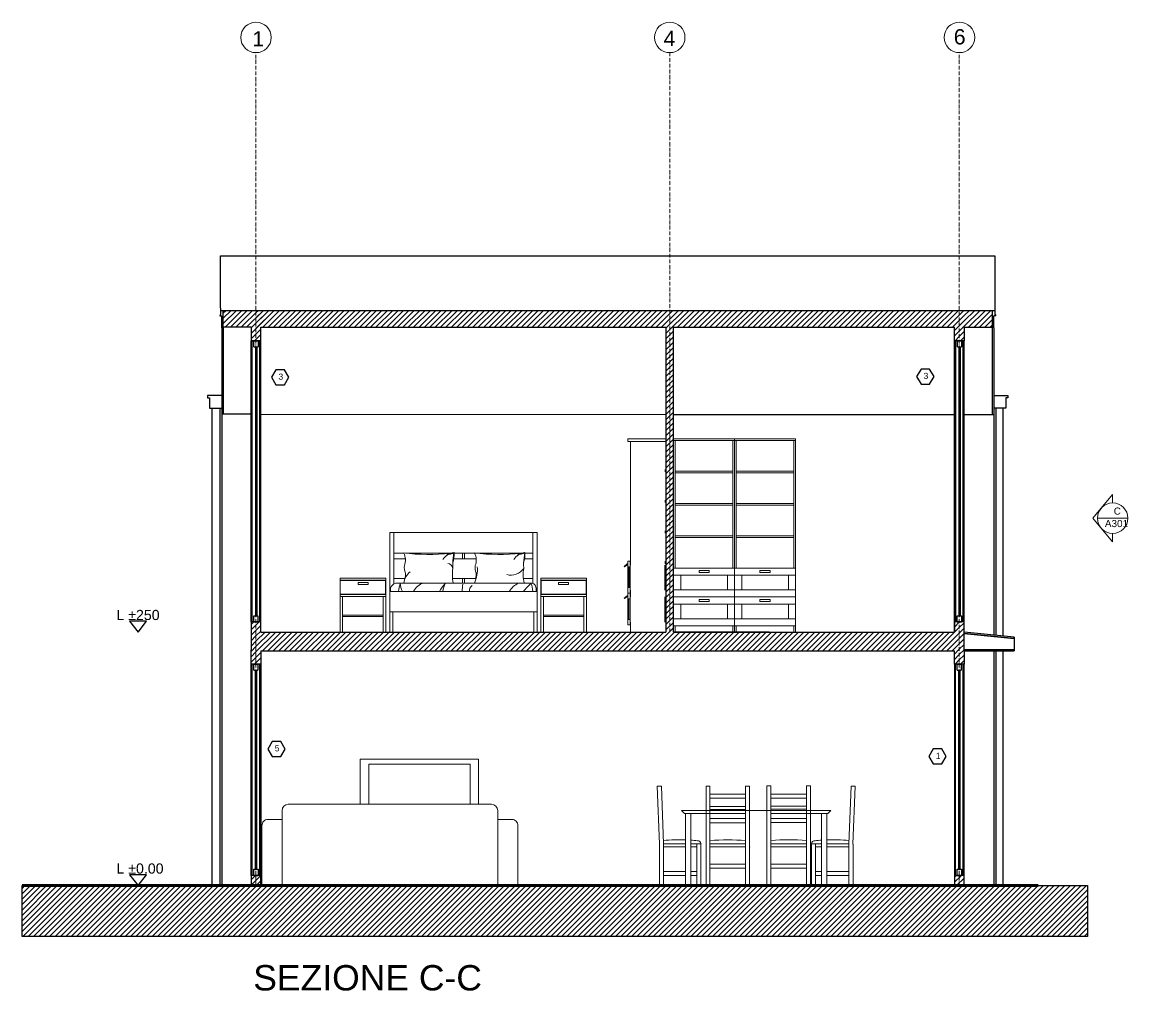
# Model space of a CAD drawing. Header units: millimetres. Extents: x 2499 to 8838, y 1331 to 6209.
# Drawn here: x 7255 to 8344, y 3258 to 4211 of the extents above; entities that cross this region are included whole.
import ezdxf

# ---------------------------------------------------------------- set-up
doc = ezdxf.new("R2010")
doc.units = ezdxf.units.MM
doc.header["$MEASUREMENT"] = 0
doc.linetypes.add('ACAD_ISO10W100', pattern=[18, 12, -3, 0, -3])
doc.layers.add('ARREDI', color=8, linetype='Continuous', lineweight=18)
doc.layers.add('CAMPITURE', color=7, linetype='Continuous', lineweight=25)
for name, color, linetype in [('INFISSI', 4, 'Continuous'), ('NUMERAZIONE', 30, 'Continuous'), ('quote nuove', 2, 'Continuous'), ('STRUTTURA', 1, 'Continuous')]:
    doc.layers.add(name, color=color, linetype=linetype)
doc.styles.get("Standard").update_dxf_attribs({"font": 'Arial.ttf'})
pattern_1 = [(45, (3579.9004, 1769.8616), (-2.6516504, 2.6516504), [])]

# ---------------------------------------------------------------- blocks, each defined once
blk = doc.blocks.new('armadio')
at = {"layer": 'ARREDI'}
for p, q in [((4984.6, 1033.7), (5044.6, 1033.7)), ((4984.6, 843.7), (4984.6, 1033.7)), ((4984.6, 1032.1), (5044.6, 1032.1)), ((4986.2, 906.7), (4986.2, 1032.1)), ((4986.2, 1032.1), (4986.2, 921.6)), ((4986.2, 1032.1), (4986.2, 1001.9)), ((5044.6, 1032.1), (5043, 1032.1)), ((5043, 1032.1), (5043, 906.7)), ((5044.6, 1033.7), (5044.6, 843.7)), ((4986.2, 1001.9), (5043, 1001.9)), ((4986.2, 1001.9), (4986.2, 1000.3)), ((4986.2, 1000.3), (5043, 1000.3)), ((4986.2, 970.2), (5043, 970.2)), ((4986.2, 968.6), (5043, 968.6)), ((4986.2, 938.4), (5043, 938.4)), ((4986.2, 936.8), (5043, 936.8)), ((4984.6, 878.2), (4984.6, 906.7)), ((4984.6, 906.7), (5044.6, 906.7)), ((4984.6, 906.7), (4984.6, 899.7)), ((5009.6, 904.2), (5009.6, 902.2)), ((5019.6, 904.2), (5009.6, 904.2)), ((5019.6, 902.2), (5019.6, 904.2)), ((5044.6, 906.7), (5044.6, 878.2)), ((4984.6, 899.7), (5044.6, 899.7)), ((4984.6, 899.7), (4991.6, 899.7)), ((4991.6, 899.7), (4991.6, 885.2)), ((5009.6, 902.2), (5019.6, 902.2)), ((5044.6, 899.7), (5037.6, 899.7)), ((5037.6, 899.7), (5037.6, 885.2)), ((5044.6, 885.2), (4984.6, 885.2)), ((5044.6, 878.2), (5044.6, 885.2)), ((4984.6, 849.7), (4984.6, 878.2)), ((4984.6, 878.2), (5043, 878.2)), ((4984.6, 878.2), (4984.6, 871.2)), ((5044.6, 878.2), (4984.6, 878.2)), ((4984.6, 871.2), (5044.6, 871.2)), ((4984.6, 871.2), (4991.6, 871.2)), ((4991.6, 871.2), (4991.6, 856.7)), ((5009.6, 875.7), (5009.6, 873.7)), ((5019.6, 875.7), (5009.6, 875.7)), ((5009.6, 873.7), (5019.6, 873.7)), ((5019.6, 873.7), (5019.6, 875.7)), ((5044.6, 871.2), (5037.6, 871.2)), ((5037.6, 871.2), (5037.6, 856.7)), ((5044.6, 878.2), (5044.6, 849.7)), ((5044.6, 856.7), (4984.6, 856.7)), ((5044.6, 849.7), (4984.6, 849.7)), ((4986.2, 849.7), (4986.2, 843.7)), ((5043, 843.7), (5043, 849.7)), ((5044.6, 849.7), (5044.6, 856.7)), ((5044.6, 843.7), (5044.6, 849.7)), ((4984.6, 843.7), (4986.2, 843.7)), ((4984.6, 843.7), (5044.6, 843.7)), ((5043, 843.7), (5044.6, 843.7)), ((5044.6, 843.7), (5044.6, 848.7))]:
    blk.add_line(p, q, dxfattribs=at)

msp = doc.modelspace()

# ---------------------------------------------------------------- hatches: boundary and pattern name
at = {"layer": 'ARREDI'}
h = msp.add_hatch(dxfattribs=at)
h.set_pattern_fill('ANSI31', color=256, scale=0.2, angle=90)
h.set_pattern_definition([(135, (8118.50604, 4032.72134), (-0.4490128, -0.4490128), [])])
h.paths.add_polyline_path([(7888.8, 3799.8), (7889.1, 3799.8), (7889.1, 3618.4), (7888.8, 3618.4)])
at = {"layer": 'CAMPITURE'}
h = msp.add_hatch(dxfattribs=at)
h.set_pattern_fill('ANSI31', color=0, scale=30)
h.set_pattern_definition(pattern_1)
h.paths.add_polyline_path([(8177.8, 3620.9), (8175.8, 3620.9), (8173.1, 3620.9), (8173.1, 3611), (8173.1, 3610.9), (7897.6, 3610.9), (7897.6, 3611), (7896.6, 3611), (7896.6, 3910.9), (8173.2, 3910.9), (8173.2, 3897.5), (8177.8, 3897.5), (8177.8, 3927.5), (7485.6, 3927.5), (7485.6, 3897.5), (7490.3, 3897.5), (7490.3, 3910.9), (7769.4, 3910.9), (7889.1, 3910.9), (7889.1, 3610.9), (7831.9, 3611), (7490.3, 3610.9), (7490.3, 3621), (7485.6, 3621), (7485.6, 3579.5), (7490.3, 3579.5), (7490.3, 3592.5), (8173, 3592.5), (8173, 3579.5), (8177.8, 3579.5)])
h = msp.add_hatch(dxfattribs=at)
h.set_pattern_fill('ANSI31', color=256, scale=30)
h.set_pattern_definition([(45, (2162.0228, 0), (-2.6516504, 2.6516504), [])])
h.paths.add_polyline_path([(8177.8, 3371.5), (8175.8, 3371.5), (8173.1, 3371.5), (8173.1, 3361.5), (8177.8, 3361.5)])
h.paths.add_polyline_path([(8182.6, 3371.5), (8177.8, 3371.5), (8177.8, 3361.5), (8182.6, 3361.5)])
h.paths.add_polyline_path([(7485.6, 3371.5), (7483.6, 3371.5), (7480.9, 3371.5), (7480.9, 3361.5), (7485.6, 3361.5)])
h.paths.add_polyline_path([(7490.4, 3371.5), (7485.6, 3371.5), (7485.6, 3361.5), (7490.4, 3361.5)])
h = msp.add_hatch(dxfattribs=at)
h.set_pattern_fill('ANSI31', color=256, scale=30)
h.set_pattern_definition([(45, (4388.015, 1562.5324), (-2.6516504, 2.6516504), [])])
h.paths.add_polyline_path([(7255.4, 3361.5), (7255.4, 3311.5), (8304, 3311.5), (8304, 3361.5)])
at = {"layer": 'INFISSI'}
h = msp.add_hatch(color=256, dxfattribs=at)
h.dxf.hatch_style = 1
h.paths.add_polyline_path([(7486.3, 3891.5), (7485.6, 3891.5), (7485.6, 3627), (7486.3, 3627)])
h.paths.add_polyline_path([(7485.6, 3891.5), (7485.3, 3891.5), (7485.3, 3627), (7485.6, 3627)])
h = msp.add_hatch(color=4, dxfattribs=at)
h.dxf.hatch_style = 1
h.paths.add_polyline_path([(8178.6, 3891.5), (8177.6, 3891.5), (8177.6, 3626.9), (8178.6, 3626.9)])
h = msp.add_hatch(color=4, dxfattribs=at)
h.dxf.hatch_style = 1
h.paths.add_polyline_path([(7486.2, 3573.5), (7485.2, 3573.5), (7485.2, 3377.5), (7486.2, 3377.5)])
h = msp.add_hatch(color=4, dxfattribs=at)
h.dxf.hatch_style = 1
h.paths.add_polyline_path([(8178.4, 3573.5), (8177.4, 3573.5), (8177.4, 3377.5), (8178.4, 3377.5)])
at = {"layer": 'STRUTTURA'}
h = msp.add_hatch(dxfattribs=at)
h.set_pattern_fill('ANSI31', color=0, scale=30)
h.set_pattern_definition(pattern_1)
h.paths.add_polyline_path([(7485.6, 3621), (7480.8, 3621), (7480.8, 3609.5), (7480.8, 3593.5), (7480.8, 3579.5), (7485.6, 3579.5)])
h.paths.add_polyline_path([(7892.8, 3910.9), (7889.1, 3910.9), (7889.1, 3610.9), (7892.8, 3610.9)])
h.paths.add_polyline_path([(7896.6, 3910.9), (7892.8, 3910.9), (7892.8, 3610.9), (7896.6, 3610.9)])
h.paths.add_polyline_path([(8177.8, 3927.5), (7892.8, 3927.5), (7892.8, 3910.9), (7896.6, 3910.9), (8173.2, 3910.9), (8173.2, 3897.5), (8177.8, 3897.5)])
h.paths.add_polyline_path([(7892.8, 3927.5), (7485.6, 3927.5), (7485.6, 3897.5), (7490.3, 3897.5), (7490.3, 3910.9), (7769.4, 3910.9), (7889.1, 3910.9), (7892.8, 3910.9)])
h.paths.add_polyline_path([(7485.6, 3927.5), (7453.4, 3927.5), (7453.4, 3910.9), (7480.9, 3910.9), (7480.9, 3897.5), (7485.6, 3897.5)])
h = msp.add_hatch(dxfattribs=at)
h.set_pattern_fill('ANSI31', color=0, scale=30)
h.set_pattern_definition(pattern_1)
h.paths.add_polyline_path([(8182.7, 3927.5), (8177.8, 3927.5), (8177.8, 3897.5), (8182.7, 3897.5), (8182.7, 3897.5), (8182.6, 3910.9), (8182.7, 3910.9)])
h = msp.add_hatch(dxfattribs=at)
h.set_pattern_fill('ANSI31', color=0, scale=30)
h.set_pattern_definition(pattern_1)
h.paths.add_polyline_path([(8210.1, 3927.5), (8182.6, 3927.5), (8182.6, 3910.9), (8210.1, 3910.9)])
h = msp.add_hatch(dxfattribs=at)
h.set_pattern_fill('ANSI31', color=0, scale=30)
h.set_pattern_definition(pattern_1)
h.paths.add_polyline_path([(8182.6, 3620.9), (8177.8, 3620.9), (8177.8, 3579.5), (8179.7, 3579.5), (8182.5, 3579.5), (8182.5, 3592.5)])

# ---------------------------------------------------------------- linework, layer by layer
at = {"layer": 'ARREDI'}
for p, q in [((7851.6, 3801), (7851.6, 3798.6)), ((7851.6, 3798.6), (7888.8, 3798.6)), ((7889.1, 3801), (7851.7, 3801)), ((7853.6, 3798.6), (7856.7, 3798.6)), ((7853.6, 3798.6), (7854.1, 3798.6)), ((7856.7, 3798.6), (7853.6, 3798.6)), ((7854.1, 3680.6), (7854.1, 3798.6)), ((7888.8, 3799.8), (7889.1, 3799.8)), ((7888.8, 3799.8), (7888.8, 3618.4)), ((7888.3, 3770.9), (7888.3, 3768.5)), ((7888.3, 3740.8), (7888.3, 3738.4)), ((7617.2, 3610.9), (7617.2, 3709)), ((7617.2, 3709), (7762.2, 3709)), ((7617.2, 3709), (7621.2, 3709)), ((7621.2, 3709), (7621.2, 3658.3)), ((7759.2, 3709), (7758.2, 3709)), ((7758.2, 3709), (7758.2, 3658.8)), ((7762.2, 3709), (7759.2, 3709)), ((7762.2, 3709), (7762.2, 3651)), ((7888.3, 3710.7), (7888.3, 3708.3)), ((7758.2, 3692.5), (7758.2, 3688.2)), ((7621.2, 3688.6), (7631.1, 3688.6)), ((7632.7, 3683), (7621.2, 3683)), ((7632.8, 3688.6), (7677.6, 3688.6)), ((7702.3, 3683), (7680.3, 3683)), ((7680.5, 3688.6), (7747.3, 3688.6)), ((7688.7, 3683), (7688.7, 3688.6)), ((7688.7, 3688.6), (7690.7, 3688.6)), ((7690.7, 3688.6), (7690.7, 3683)), ((7758.2, 3683), (7750, 3683)), ((7750.1, 3688.6), (7758.2, 3688.6)), ((7854, 3680.6), (7851.6, 3680.6)), ((7851.6, 3680.6), (7851.6, 3649.4)), ((7854, 3680.6), (7854, 3653.5)), ((7854, 3680.6), (7854, 3652.7)), ((7854.1, 3680.6), (7854.1, 3678.2)), ((7888.3, 3680.6), (7888.3, 3678.2)), ((7850.9, 3678.1), (7848.1, 3675.6)), ((7848.9, 3676.4), (7848.9, 3676.4)), ((7848.9, 3676.4), (7848.9, 3676.4)), ((7854, 3675.2), (7851.6, 3675.2)), ((7853.6, 3675.2), (7852, 3675.2)), ((7852.7, 3675.2), (7852.7, 3654.8)), ((7852.8, 3654.8), (7852.8, 3675.2)), ((7854.1, 3678.2), (7854.1, 3676.9)), ((7888.1, 3676.9), (7888.1, 3652.2)), ((7888.1, 3676.9), (7888.1, 3652.2)), ((7613.4, 3664), (7568.4, 3664)), ((7568.4, 3664), (7568.4, 3610.9)), ((7568.4, 3664), (7568.4, 3662)), ((7613.4, 3664), (7568.4, 3664)), ((7568.4, 3664), (7568.4, 3662)), ((7568.4, 3662), (7613.4, 3662)), ((7568.4, 3662), (7613.4, 3662)), ((7596.1, 3659.9), (7586.1, 3659.9)), ((7586.1, 3659.9), (7586.1, 3657.9)), ((7596.1, 3659.9), (7586.1, 3659.9)), ((7586.1, 3659.9), (7586.1, 3657.9)), ((7586.1, 3657.9), (7596.1, 3657.9)), ((7586.1, 3657.9), (7596.1, 3657.9)), ((7596.1, 3657.9), (7596.1, 3659.9)), ((7596.1, 3657.9), (7596.1, 3659.9)), ((7613.4, 3610.9), (7613.4, 3664)), ((7621.2, 3663.6), (7632.1, 3663.6)), ((7679.1, 3663.6), (7702.3, 3663.6)), ((7688.7, 3659.2), (7688.7, 3663.6)), ((7689.7, 3663.6), (7690.7, 3663.6)), ((7690.7, 3663.6), (7690.7, 3659.2)), ((7748.8, 3663.6), (7758.2, 3663.6)), ((7765.9, 3610.9), (7765.9, 3664)), ((7765.9, 3664), (7810.9, 3664)), ((7810.9, 3662), (7765.9, 3662)), ((7783.2, 3659.9), (7793.2, 3659.9)), ((7783.2, 3657.9), (7783.2, 3659.9)), ((7793.2, 3657.9), (7783.2, 3657.9)), ((7793.2, 3659.9), (7793.2, 3657.9)), ((7810.9, 3664), (7810.9, 3610.9)), ((7810.9, 3664), (7810.9, 3662)), ((7568.4, 3648), (7613.4, 3648)), ((7568.4, 3648), (7568.4, 3646)), ((7568.4, 3646), (7613.4, 3646)), ((7570.9, 3610.9), (7570.9, 3646)), ((7610.9, 3610.9), (7610.9, 3646)), ((7613.4, 3648), (7613.4, 3627.7)), ((7617.2, 3610.9), (7617.2, 3651)), ((7617.2, 3651), (7762.2, 3651)), ((7620.2, 3651), (7762.2, 3651)), ((7690.7, 3651), (7688.7, 3651)), ((7762.2, 3651), (7759.2, 3651)), ((7762.2, 3651), (7762.2, 3610.9)), ((7810.9, 3648), (7765.9, 3648)), ((7765.9, 3648), (7765.9, 3627.7)), ((7810.9, 3646), (7765.9, 3646)), ((7768.4, 3610.9), (7768.4, 3646)), ((7808.4, 3610.9), (7808.4, 3646)), ((7810.9, 3648), (7810.9, 3646)), ((7850.9, 3646.7), (7848.1, 3644.2)), ((7854, 3654.8), (7851.6, 3654.8)), ((7854, 3649.4), (7851.6, 3649.4)), ((7854, 3649.2), (7851.6, 3649.2)), ((7851.6, 3649.2), (7851.6, 3618)), ((7853.6, 3654.8), (7852, 3654.8)), ((7854, 3652.6), (7854, 3652.2)), ((7854, 3649.2), (7854, 3622.1)), ((7854, 3649.2), (7854, 3621.3)), ((7854.1, 3652.2), (7854.1, 3645.5)), ((7848.9, 3645), (7848.9, 3645)), ((7848.9, 3645), (7848.9, 3645)), ((7854, 3643.8), (7851.6, 3643.8)), ((7853.6, 3643.8), (7852, 3643.8)), ((7852.7, 3643.8), (7852.7, 3623.4)), ((7888.1, 3645.5), (7888.1, 3620.8)), ((7610.9, 3627.7), (7570.9, 3627.7)), ((7570.9, 3626.2), (7610.9, 3626.2)), ((7617.2, 3631), (7762.2, 3631)), ((7620.2, 3610.9), (7620.2, 3631)), ((7759.2, 3631), (7759.2, 3610.9)), ((7768.4, 3627.7), (7808.4, 3627.7)), ((7808.4, 3626.2), (7768.4, 3626.2)), ((7854, 3623.4), (7851.6, 3623.4)), ((7854, 3618), (7851.6, 3618)), ((7853.6, 3623.4), (7852, 3623.4)), ((7854, 3621.2), (7854, 3620.8)), ((7854, 3620.8), (7854, 3618)), ((7854.1, 3620.8), (7854.1, 3611)), ((7888.8, 3618.4), (7889.1, 3618.4)), ((7745, 3611), (7580, 3611)), ((7831.9, 3611), (7889.1, 3610.9)), ((7886.4, 3611), (7834.3, 3611)), ((7588, 3485.9), (7704.7, 3485.9)), ((7588, 3441.5), (7588, 3485.9)), ((7704.7, 3485.9), (7704.7, 3441.5)), ((7596.5, 3481.1), (7696.3, 3481.1)), ((7596.5, 3441.5), (7596.5, 3481.1)), ((7696.3, 3481.1), (7696.3, 3441.5)), ((7882.6, 3402.4), (7880.4, 3459.4)), ((7884.6, 3459.4), (7880.4, 3459.4)), ((7886.6, 3402.5), (7884.6, 3459.4)), ((7928.5, 3459.4), (7928.5, 3361.5)), ((7928.5, 3459.4), (7932.4, 3459.4)), ((7932.4, 3459.4), (7932.4, 3361.5)), ((7932.4, 3451.4), (7967.4, 3451.4)), ((7967.4, 3459.4), (7967.4, 3361.5)), ((7967.4, 3459.4), (7971.4, 3459.4)), ((7971.4, 3459.4), (7971.4, 3361.5)), ((7988.4, 3459.5), (7988.4, 3361.6)), ((7988.4, 3459.5), (7992.4, 3459.5)), ((7992.4, 3459.5), (7992.4, 3361.6)), ((7992.4, 3451.5), (8027.3, 3451.5)), ((8027.3, 3459.5), (8027.3, 3361.6)), ((8027.3, 3459.5), (8031.3, 3459.5)), ((8031.3, 3459.5), (8031.3, 3361.6)), ((8069.2, 3402.5), (8071.2, 3459.4)), ((8071.2, 3459.4), (8075.3, 3459.4)), ((8073.1, 3402.4), (8075.3, 3459.4)), ((7717.5, 3441.5), (7517.2, 3441.5)), ((7932.4, 3447.4), (7967.4, 3447.4)), ((7932.4, 3439.4), (7967.4, 3439.4)), ((7992.4, 3447.5), (8027.3, 3447.5)), ((7992.4, 3439.5), (8027.3, 3439.5)), ((7511.2, 3426.5), (7511.2, 3435.5)), ((7723.5, 3426.5), (7723.5, 3435.5)), ((7904.4, 3435.4), (7913.1, 3435.4)), ((7907.4, 3432.4), (7904.4, 3435.4)), ((7904.4, 3435.4), (8051.4, 3435.4)), ((7904.8, 3435.4), (7913.6, 3435.4)), ((7904.8, 3435.4), (7947.3, 3435.4)), ((7913.1, 3432.4), (7907.4, 3432.4)), ((7907.8, 3432.4), (7913.6, 3432.4)), ((7908.4, 3432.4), (7908.4, 3382.5)), ((7908.4, 3432.4), (7908.4, 3406.4)), ((7918.6, 3432.4), (7912, 3432.4)), ((7918.6, 3435.4), (7913.1, 3435.4)), ((7913.4, 3432.4), (7913.4, 3382.5)), ((7913.4, 3432.4), (7947.3, 3432.4)), ((7913.4, 3432.4), (7913.4, 3378.5)), ((7913.6, 3435.4), (7929.4, 3435.4)), ((7932.4, 3436.4), (7967.4, 3436.4)), ((7932.4, 3435.4), (7967.4, 3435.4)), ((7932.4, 3432.4), (7967.4, 3432.4)), ((7966.8, 3435.4), (7953.5, 3435.4)), ((7967.4, 3436.4), (7955.6, 3436.4)), ((7966.8, 3435.4), (7967.4, 3435.4)), ((7992.4, 3436.6), (8027.3, 3436.6)), ((8027.3, 3435.4), (7992.4, 3435.4)), ((7992.4, 3432.4), (8027.3, 3432.4)), ((8051.3, 3435.4), (8005.7, 3435.4)), ((8005.7, 3432.4), (8037.1, 3432.4)), ((8027.3, 3436.6), (8015.6, 3436.6)), ((8037.1, 3435.4), (8042.6, 3435.4)), ((8037.1, 3432.4), (8043.7, 3432.4)), ((8037.1, 3432.4), (8043.7, 3432.4)), ((8042.3, 3432.4), (8042.3, 3378.5)), ((8042.3, 3432.4), (8042.3, 3378.5)), ((8051.4, 3435.4), (8042.6, 3435.4)), ((8042.6, 3432.4), (8048.3, 3432.4)), ((8042.6, 3432.4), (8048.4, 3432.4)), ((8047.3, 3432.4), (8047.3, 3406.4)), ((8047.3, 3432.4), (8047.3, 3406.4)), ((8048.3, 3432.4), (8051.3, 3435.4)), ((8048.4, 3432.4), (8051.4, 3435.4)), ((7932.4, 3423.4), (7967.4, 3423.4)), ((7932.8, 3427.4), (7967.4, 3427.4)), ((7992.4, 3423.6), (8027.3, 3423.6)), ((7992.7, 3427.6), (8027.3, 3427.6)), ((7908.4, 3406.4), (7908.4, 3378.5)), ((8047.3, 3406.4), (8047.3, 3378.5)), ((8047.3, 3406.4), (8047.3, 3378.5)), ((7882.6, 3361.5), (7882.6, 3402.4)), ((7886.6, 3361.5), (7886.6, 3402.5)), ((7908.4, 3402.5), (7886.6, 3402.5)), ((7908.4, 3399.5), (7886.6, 3399.5)), ((7923.5, 3402.5), (7913.4, 3402.5)), ((7919.5, 3399.5), (7913.4, 3399.5)), ((7919.5, 3361.5), (7919.5, 3402.5)), ((7923.5, 3361.5), (7923.5, 3402.5)), ((7932.4, 3402.5), (7967.4, 3402.5)), ((7932.4, 3399.5), (7967.4, 3399.5)), ((7992.4, 3402.6), (8027.3, 3402.6)), ((7992.4, 3399.6), (8027.3, 3399.6)), ((8032.2, 3402.5), (8042.3, 3402.5)), ((8032.2, 3361.5), (8032.2, 3402.5)), ((8036.2, 3361.5), (8036.2, 3402.5)), ((8036.2, 3399.5), (8042.3, 3399.5)), ((8047.3, 3402.5), (8069.2, 3402.5)), ((8047.3, 3399.5), (8069.2, 3399.5)), ((8069.2, 3361.5), (8069.2, 3402.5)), ((8073.2, 3361.5), (8073.2, 3402.4)), ((7908.4, 3375.5), (7886.6, 3375.5)), ((7908.4, 3382.5), (7908.4, 3361.5)), ((7908.4, 3378.5), (7908.4, 3361.5)), ((7913.4, 3382.5), (7913.4, 3361.5)), ((7913.4, 3378.5), (7913.4, 3361.5)), ((7919.5, 3375.5), (7913.4, 3375.5)), ((7932.4, 3382.5), (7967.4, 3382.5)), ((7932.4, 3378.5), (7967.4, 3378.5)), ((7992.4, 3382.6), (8027.3, 3382.6)), ((7992.4, 3378.6), (8027.3, 3378.6)), ((8036.2, 3375.5), (8042.3, 3375.5)), ((8042.3, 3378.5), (8042.3, 3361.5)), ((8042.3, 3378.5), (8042.3, 3361.5)), ((8047.3, 3378.5), (8047.3, 3361.5)), ((8047.3, 3378.5), (8047.3, 3361.5)), ((8047.3, 3375.5), (8069.2, 3375.5)), ((7908.4, 3371.5), (7886.6, 3371.5)), ((7919.5, 3371.5), (7913.4, 3371.5)), ((8036.2, 3371.5), (8042.3, 3371.5)), ((8047.3, 3371.5), (8069.2, 3371.5))]:
    msp.add_line(p, q, dxfattribs=at)
for points in [[(7889.1, 3611), (7889.1, 3910.9)], [(7851.6, 3676.9), (7850.7, 3676.9), (7848.4, 3675.3), (7848.1, 3675.6)], [(7851.6, 3678.1), (7850.9, 3678.1)], [(7851.6, 3646.7), (7850.9, 3646.7)], [(7854, 3652.7), (7854, 3654.8), (7851.6, 3654.8), (7851.6, 3649.4), (7854, 3649.4), (7854, 3652.6)], [(7851.6, 3645.5), (7850.7, 3645.5), (7848.4, 3643.9), (7848.1, 3644.2)]]:
    msp.add_lwpolyline(points, dxfattribs=at)
for points in [[(7889.1, 3801), (7851.6, 3801), (7851.6, 3798.6), (7889.1, 3798.6)], [(7888.8, 3618.4), (7889.1, 3618.4), (7889.1, 3799.8), (7888.8, 3799.8)], [(7568.4, 3662), (7613.4, 3662), (7613.4, 3648), (7568.4, 3648)], [(7568.6, 3661.8), (7613.2, 3661.8), (7613.2, 3648.2), (7568.6, 3648.2)], [(7810.9, 3662), (7765.9, 3662), (7765.9, 3648), (7810.9, 3648)], [(7810.7, 3661.8), (7766.1, 3661.8), (7766.1, 3648.2), (7810.7, 3648.2)]]:
    msp.add_lwpolyline(points, close=True, dxfattribs=at)
for points in [[(7617.9, 3651), (7617.9, 3654.2, -0.226794), (7622.9, 3659.2), (7645, 3659.2)], [(7645, 3659.2), (7756.2, 3659.2, -0.414214), (7761.2, 3654.2), (7761.2, 3651)], [(7491.4, 3361.5), (7511.2, 3361.5), (7511.2, 3426.5), (7497.4, 3426.5, 0.414214), (7491.4, 3420.5), (7491.4, 3361.5)]]:
    msp.add_lwpolyline(points, format="xyb", dxfattribs=at)
msp.add_lwpolyline([(7723.5, 3361.5), (7743.4, 3361.5), (7743.4, 3420.5, 0.414214), (7737.4, 3426.5), (7723.5, 3426.5)], format="xyb", close=True, dxfattribs=at)
for centre, radius, start, end in [((7618, 3681.8), 14.7, 338.3017, 28.2264), ((7656.1, 3891), 203.7, 262.901, 275.8035), ((7681.6, 3675.4), 13.8, 94.6803, 150.371), ((7675.4, 3697), 9.42, 256.3005, 303.1425), ((7673.3, 3672.5), 6.2, 10.6689, 79.6058), ((7815.1, 3667.3), 136.4, 170.8108, 175.1902), ((7654.9, 3687), 25.7, 341.3058, 4.6952), ((7876, 3682.6), 196.8, 181.1124, 182.6095), ((7687.7, 3681.8), 14.7, 338.3017, 28.2264), ((7725.8, 3891), 203.7, 262.901, 275.8035), ((7751.3, 3675.4), 13.8, 94.6803, 150.371), ((7745, 3697), 9.42, 256.3005, 303.1425), ((7884.8, 3667.3), 136.4, 170.8108, 175.1902), ((7724.6, 3687), 25.7, 341.3058, 4.6952), ((7945.7, 3682.6), 196.8, 181.1124, 182.6095), ((7647.1, 3657.3), 16.2, 126.5711, 173.5704), ((7645.5, 3674.5), 14, 172.4632, 202.983), ((7617.4, 3667.8), 15.3, 343.77, 4.7767), ((7720.8, 3667.3), 41.9, 171.3566, 190.9724), ((7668.7, 3673.1), 34.8, 336.3888, 3.5378), ((7715.2, 3674.5), 14, 172.4632, 202.983), ((7687.1, 3667.8), 15.3, 343.77, 4.7767), ((7736.6, 3682), 15, 254.058, 326.1746), ((7790.5, 3667.3), 41.9, 171.3566, 190.9724), ((7915.7, 3591.5), 296, 166.7942, 168.4201), ((7653.4, 3661.2), 25.9, 184.6309, 203.4412), ((7654.6, 3644.2), 15.5, 104.773, 154.0966), ((7691.6, 3638.4), 28.3, 133.0814, 153.8306), ((7688, 3649.4), 18.5, 148.2707, 175.2085), ((7719.3, 3652.2), 30.7, 169.0714, 182.3217), ((7702.1, 3651.5), 6.5, 126.2005, 184.8458), ((7753.7, 3639.3), 22.1, 116.2646, 148.2847), ((7869.5, 3548.5), 158.3, 135.6786, 139.6938), ((7731.9, 3649.4), 26.2, 3.4318, 21.9273), ((7517.2, 3435.5), 6, 90, 180), ((7717.5, 3435.5), 6, 0, 90), ((7901.1, 3195.3), 211.2, 88.0326, 93.9585), ((7949.9, 3195.3), 211.2, 85.2279, 94.7278), ((8009.8, 3195.4), 211.2, 85.2279, 94.7278), ((8054.6, 3195.3), 211.2, 86.0415, 91.9674), ((7901.1, 3195.3), 211.2, 84.7808, 86.6756), ((7920, 3402), 3.62, 8.6083, 90.0867), ((8035.8, 3402), 3.62, 89.9133, 171.3917), ((8054.6, 3195.3), 211.2, 93.3244, 95.2192)]:
    msp.add_arc(centre, radius, start, end, dxfattribs=at)
msp.add_point((7971.4, 3399.5), dxfattribs=at)
at = {"layer": 'INFISSI'}
for p, q in [((7483.6, 3891.5), (7483.6, 3897.5)), ((7487.6, 3897.5), (7487.6, 3891.5)), ((7489.3, 3621), (7489.3, 3897.5)), ((8175.9, 3891.5), (8175.9, 3897.5)), ((8179.9, 3897.5), (8179.9, 3891.5)), ((7483.6, 3891.5), (7487.6, 3891.5)), ((7485.3, 3627), (7485.3, 3891.5)), ((7486.3, 3627), (7486.3, 3891.5)), ((8175.9, 3891.5), (8179.9, 3891.5)), ((8177.6, 3626.9), (8177.6, 3891.5)), ((8178.6, 3626.9), (8178.6, 3891.5)), ((7490.3, 3611), (7490.3, 3827.5)), ((8173.1, 3611), (8173.2, 3827.5)), ((8174.2, 3620.9), (8174.2, 3827.5)), ((8182.6, 3620.9), (8182.7, 3827.5)), ((7480.8, 3621), (7480.8, 3774.1)), ((7483.5, 3627), (7487.5, 3627)), ((7483.5, 3621), (7483.5, 3627)), ((7487.5, 3627), (7487.5, 3621)), ((8175.8, 3626.9), (8179.8, 3626.9)), ((8175.8, 3620.9), (8175.8, 3626.9)), ((8179.8, 3626.9), (8179.8, 3620.9)), ((7481.9, 3371.5), (7481.8, 3579.5)), ((7483.5, 3573.5), (7483.5, 3579.5)), ((7483.5, 3573.5), (7487.5, 3573.5)), ((7485.2, 3377.5), (7485.2, 3573.5)), ((7486.2, 3377.5), (7486.2, 3573.5)), ((7487.5, 3579.5), (7487.5, 3573.5)), ((8175.7, 3573.5), (8175.7, 3579.5)), ((8175.7, 3573.5), (8179.7, 3573.5)), ((8177.4, 3377.5), (8177.4, 3573.5)), ((8178.4, 3377.5), (8178.4, 3573.5)), ((8179.7, 3579.5), (8179.7, 3573.5)), ((8181.7, 3371.5), (8181.6, 3579.5)), ((7483.6, 3377.5), (7487.6, 3377.5)), ((7483.6, 3371.5), (7483.6, 3377.5)), ((7487.6, 3377.5), (7487.6, 3371.5)), ((8175.8, 3377.5), (8179.8, 3377.5)), ((8175.8, 3371.5), (8175.8, 3377.5)), ((8179.8, 3377.5), (8179.8, 3371.5))]:
    msp.add_line(p, q, dxfattribs=at)
for points in [[(7481.8, 3774.1), (7480.8, 3774.1), (7480.9, 3897.5)], [(7481.8, 3779.1), (7481.8, 3897.5)], [(7489.3, 3779.1), (7490.3, 3779.1), (7490.3, 3897.5)], [(8173.2, 3827.5), (8173.2, 3897.5)], [(8174.2, 3827.5), (8174.2, 3897.5)], [(8181.7, 3827.5), (8181.7, 3897.5)], [(8182.7, 3822.5), (8182.7, 3822.5), (8182.7, 3897.5)], [(7481.8, 3621), (7481.8, 3827.5)], [(8181.7, 3620.9), (8181.7, 3827.5)], [(7480.9, 3371.5), (7480.9, 3371.5), (7480.9, 3579.5)], [(7489.4, 3371.5), (7489.4, 3579.5)], [(7490.3, 3579.5), (7490.4, 3371.5)], [(8173, 3579.5), (8173.1, 3361.5)], [(8174.1, 3371.5), (8174.1, 3579.5)], [(8182.6, 3371.5), (8182.6, 3371.5), (8182.5, 3579.5)]]:
    msp.add_lwpolyline(points, dxfattribs=at)
for points in [[(7485.3, 3891.5), (7486.3, 3891.5), (7486.3, 3627), (7485.3, 3627)], [(8177.6, 3891.5), (8178.6, 3891.5), (8178.6, 3626.9), (8177.6, 3626.9)], [(7485.2, 3573.5), (7486.2, 3573.5), (7486.2, 3377.5), (7485.2, 3377.5)], [(8177.4, 3573.5), (8178.4, 3573.5), (8178.4, 3377.5), (8177.4, 3377.5)]]:
    msp.add_lwpolyline(points, close=True, dxfattribs=at)
at = {"layer": 'NUMERAZIONE', "lineweight": 0}
for p, q in [((8309.3, 3723), (8328.7, 3746.3)), ((8328.7, 3746.3), (8328.7, 3738)), ((8309.3, 3723), (8328.7, 3699.8)), ((8313.8, 3723), (8343.7, 3723)), ((8328.7, 3699.8), (8328.7, 3708.1))]:
    msp.add_line(p, q, dxfattribs=at)
at = {"layer": 'NUMERAZIONE'}
for points in [[(7518, 3861.7), (7513.7, 3869.1), (7505.2, 3869.1), (7500.9, 3861.7), (7505.2, 3854.3), (7513.7, 3854.3)], [(8152.9, 3862.3), (8148.6, 3869.7), (8140.1, 3869.7), (8135.8, 3862.3), (8140.1, 3854.9), (8148.6, 3854.9)], [(7361, 3621.7), (7369.5, 3611), (7377.9, 3621.7)], [(7514.4, 3495.9), (7510.1, 3503.3), (7501.6, 3503.3), (7497.3, 3495.9), (7501.6, 3488.5), (7510.1, 3488.5)], [(8164.9, 3488.6), (8160.6, 3496), (8152.1, 3496), (8147.8, 3488.6), (8152.1, 3481.2), (8160.6, 3481.2)], [(7361, 3372.2), (7369.5, 3361.5), (7377.9, 3372.2)]]:
    msp.add_lwpolyline(points, close=True, dxfattribs=at)
at = {"layer": 'NUMERAZIONE', "lineweight": 0}
msp.add_circle((8328.7, 3723), 15, dxfattribs=at)
at = {"layer": 'quote nuove', "color": 253, "linetype": 'ACAD_ISO10W100', "lineweight": 0, "ltscale": 0.3}
for p, q in [((7485.6, 3361.5), (7485.6, 4181.1)), ((7892.8, 3611), (7892.8, 4181.1)), ((8177.8, 3361.5), (8177.8, 4181.1))]:
    msp.add_line(p, q, dxfattribs=at)
at = {"layer": 'quote nuove', "color": 253, "lineweight": 0}
for centre in [(7485.6, 4196.1), (7892.8, 4196.1), (8177.9, 4196.1)]:
    msp.add_circle(centre, 15, dxfattribs=at)
at = {"layer": 'STRUTTURA'}
for p, q in [((7450.6, 3929.6), (7450.6, 3923.9)), ((8212.8, 3929.6), (8212.8, 3923.9)), ((7450.6, 3923.9), (7449.9, 3922.1)), ((7449.9, 3922.1), (7451.9, 3922.1)), ((7451.9, 3910.4), (7451.9, 3922.1)), ((7453.4, 3910.9), (7453.4, 3927.5)), ((8211.6, 3910.4), (8211.6, 3922.1)), ((8211.6, 3922.1), (8211.8, 3922.1)), ((8213.6, 3922.1), (8211.8, 3922.1)), ((8212.8, 3923.9), (8213.6, 3922.1)), ((7480.9, 3910.9), (7451.9, 3910.9)), ((7490.3, 3910.9), (7769.4, 3910.9)), ((7769.4, 3910.9), (7889.1, 3910.9)), ((7896.6, 3910.9), (8173.1, 3910.9)), ((8173.2, 3897.5), (8173.2, 3910.5)), ((8182.6, 3910.9), (8210.1, 3910.9)), ((7490.3, 3897.5), (7480.9, 3897.5)), ((7483.6, 3897.5), (7487.6, 3897.5)), ((8182.7, 3897.5), (8173.2, 3897.5)), ((8175.9, 3897.5), (8179.9, 3897.5)), ((7451.9, 3825.8), (7451.9, 3361.5)), ((7480.8, 3825.5), (7451.9, 3825.5)), ((7490.3, 3825.5), (7889.1, 3825.2)), ((7896.6, 3825.2), (7897.6, 3825.2)), ((7897.6, 3825.2), (8173.2, 3825.1)), ((8182.7, 3825.2), (8211.6, 3825.2)), ((8211.6, 3825.8), (8211.6, 3608)), ((8177.3, 3626.9), (8177.8, 3626.9)), ((8177.6, 3626.9), (8178.6, 3626.9)), ((8177.8, 3626.9), (8178.3, 3626.9)), ((7490.3, 3621), (7480.8, 3621)), ((7480.8, 3621), (7480.8, 3609.5)), ((7483.5, 3621), (7487.5, 3621)), ((7490.3, 3611), (7490.3, 3621)), ((8182.6, 3620.9), (8173.1, 3620.9)), ((8173.1, 3620.9), (8173.1, 3610.9)), ((8175.8, 3620.9), (8179.8, 3620.9)), ((8182.6, 3592.5), (8182.6, 3620.9)), ((7480.8, 3609.5), (7480.8, 3593.5)), ((7990.6, 3611), (7896.6, 3611)), ((8231.7, 3605.9), (8182.6, 3610.9)), ((8231.7, 3604.5), (8182.7, 3609.4)), ((8182.7, 3609.4), (8231.7, 3604.5)), ((8231.7, 3604.5), (8231.7, 3605.9)), ((8231.7, 3605.9), (8231.7, 3592.5)), ((8231.7, 3604.5), (8231.7, 3593.5)), ((7480.8, 3579.5), (7480.8, 3592.5)), ((7490.3, 3592.5), (7490.3, 3579.5)), ((8173, 3579.5), (8173, 3592.5)), ((8182.5, 3592.5), (8231.7, 3592.5)), ((8182.5, 3592.5), (8182.5, 3579.5)), ((8182.7, 3593.5), (8231.7, 3593.5)), ((8231.7, 3593.5), (8182.7, 3593.5)), ((8211.6, 3592.5), (8211.6, 3590.5)), ((8211.6, 3590.5), (8211.6, 3421.5)), ((7490.3, 3579.5), (7480.8, 3579.5)), ((7483.5, 3579.5), (7487.5, 3579.5)), ((8182.5, 3579.5), (8173, 3579.5)), ((8175.7, 3579.5), (8179.7, 3579.5)), ((8211.6, 3421.5), (8211.6, 3361.5)), ((7485.1, 3377.5), (7485.6, 3377.5)), ((7485.4, 3377.5), (7486.4, 3377.5)), ((7485.6, 3377.5), (7486.1, 3377.5)), ((8177.3, 3377.5), (8177.8, 3377.5)), ((8177.6, 3377.5), (8178.6, 3377.5)), ((8177.8, 3377.5), (8178.3, 3377.5)), ((7490.4, 3371.5), (7480.9, 3371.5)), ((7480.9, 3371.5), (7480.9, 3361.5)), ((7483.6, 3371.5), (7487.6, 3371.5)), ((7490.4, 3361.5), (7490.4, 3371.5)), ((8182.6, 3371.5), (8173.1, 3371.5)), ((8173.1, 3371.5), (8173.1, 3361.5)), ((8175.8, 3371.5), (8179.8, 3371.5)), ((8182.6, 3361.5), (8182.6, 3371.5)), ((7480.9, 3361.5), (7490.4, 3361.5)), ((7482.9, 3361.5), (8182.6, 3361.5)), ((7491.4, 3361.5), (7743.4, 3361.5)), ((7835, 3361.5), (7831, 3361.5)), ((7861.9, 3361.5), (7856.9, 3361.5)), ((7861.9, 3361.5), (7866.8, 3361.5)), ((7872, 3361.5), (7868, 3361.5)), ((7881.9, 3361.5), (7885.9, 3361.5)), ((7920.9, 3361.5), (7924.9, 3361.5)), ((7980.6, 3361.5), (7984.6, 3361.5)), ((7990.8, 3361.5), (7995.8, 3361.5)), ((7995.7, 3361.5), (8000.7, 3361.5)), ((8017.6, 3361.5), (8021.6, 3361.5)), ((8180.6, 3361.5), (8180.6, 3361.5))]:
    msp.add_line(p, q, dxfattribs=at)
at = {"layer": 'STRUTTURA', "lineweight": 100}
for p, q in [((7255.4, 3361.5), (8255.5, 3361.5)), ((7520.4, 3361.5), (7390.8, 3361.5))]:
    msp.add_line(p, q, dxfattribs=at)
at = {"layer": 'STRUTTURA'}
for points in [[(7450.6, 3929.6), (7450.6, 3981.1), (8212.8, 3981.1), (8212.8, 3929.6)], [(7450.6, 3927.5), (8212.8, 3927.5)], [(8210.1, 3927.5), (8210.1, 3825.2)], [(7451.9, 3910.4), (7451.9, 3825.8)], [(7453.4, 3910.9), (7453.4, 3825.5)], [(7480.9, 3910.9), (7480.9, 3897.5), (7490.3, 3897.5), (7490.3, 3910.9)], [(7889.1, 3910.9), (7889.1, 3610.9)], [(7896.6, 3611), (7896.6, 3910.9)], [(7896.6, 3610.9), (7896.6, 3910.9)], [(8182.6, 3910.9), (8182.7, 3897.5), (8173.2, 3897.5), (8173.1, 3910.9)], [(8211.6, 3910.4), (8211.6, 3825.8)], [(7451.9, 3843.6), (7437.9, 3843.6), (7437.9, 3841.6), (7439.9, 3841.6), (7439.9, 3831.3), (7451.9, 3831.3)], [(8211.6, 3843.6), (8225.6, 3843.6), (8225.6, 3841.6), (8223.6, 3841.6), (8223.6, 3831.3), (8211.6, 3831.3)], [(7442.4, 3361.5), (7442.4, 3831.3)], [(7449.9, 3831.3), (7449.9, 3361.5)], [(8213.6, 3831.3), (8213.6, 3607.8)], [(8221.1, 3607), (8221.1, 3831.3)], [(7490.3, 3610.9), (7490.3, 3621), (7480.8, 3621), (7480.8, 3609.5)], [(7490.3, 3610.9), (7889.1, 3611)], [(7897.6, 3610.9), (8173.1, 3610.9)], [(7490.3, 3592.5), (7490.3, 3579.5), (7480.8, 3579.5), (7480.8, 3593.5)], [(7490.3, 3592.5), (8173, 3592.5)], [(8213.6, 3592.5), (8213.6, 3590.5)], [(8221.1, 3590.5), (8221.1, 3592.5)], [(8213.6, 3590.5), (8213.6, 3421.5)], [(8221.1, 3421.5), (8221.1, 3590.5)], [(8213.6, 3421.5), (8213.6, 3361.5)], [(8221.1, 3361.5), (8221.1, 3421.5)], [(7482.9, 3361.5), (7494.9, 3361.5)], [(7491.4, 3361.5), (7494.4, 3361.5)], [(7542.3, 3361.5), (7539.3, 3361.5)], [(7870.9, 3361.5), (7882.9, 3361.5)], [(8168.6, 3361.5), (8180.6, 3361.5)]]:
    msp.add_lwpolyline(points, dxfattribs=at)
msp.add_lwpolyline([(7255.4, 3361.5), (8304, 3361.5), (8304, 3311.5), (7255.4, 3311.5)], close=True, dxfattribs=at)

# ---------------------------------------------------------------- block references
at = {"layer": 'ARREDI'}
for p in [(2912, 2767.3), (2972, 2767.3)]:
    msp.add_blockref('armadio', p, dxfattribs=at)

# ---------------------------------------------------------------- texts
at = {"layer": 'NUMERAZIONE'}
for s, p in [('L ±250', (7348.2, 3622.8)), ('L ±0.00', (7348.2, 3373.3))]:
    msp.add_text(s, height=9.99, dxfattribs=at).set_placement(p)
at = {"layer": 'NUMERAZIONE', "ltscale": 0.1, "char_height": 6, "attachment_point": 1}
for s, insert in [('3', (7507.7, 3865.3)), ('3', (8142.6, 3866)), ('5', (7504.1, 3499.6)), ('1', (8154.6, 3492.2))]:
    msp.add_mtext_dynamic_manual_height_columns(s, width=0.582, gutter_width=12.5, heights=[0], dxfattribs=dict(at, insert=insert))
at = {"layer": 'NUMERAZIONE', "lineweight": 0, "char_height": 7, "attachment_point": 3}
for s, insert in [('\\pt7,14;  C\\P', (8336.8, 3733.5)), ('\\pt7,14;  \\PA301\\P', (8343.9, 3732.9))]:
    msp.add_mtext_dynamic_manual_height_columns(s, width=18.82, gutter_width=12.5, heights=[0], dxfattribs=dict(at, insert=insert))
at = {"layer": 'quote nuove', "color": 253, "lineweight": 0, "char_height": 15, "attachment_point": 1}
for s, insert in [('1', (7482, 4202.2)), ('4', (7886.7, 4202.6)), ('6', (8172.3, 4204.2))]:
    msp.add_mtext_dynamic_manual_height_columns(s, width=15.192, gutter_width=12.5, heights=[0], dxfattribs=dict(at, insert=insert))
at = {"layer": 'STRUTTURA', "ltscale": 0.1, "insert": (7482.9, 3283.3), "char_height": 25, "attachment_point": 1}
msp.add_mtext_dynamic_manual_height_columns('SEZIONE C-C', width=233.908, gutter_width=12.5, heights=[0], dxfattribs=at)

doc.saveas('drawing.dxf')
